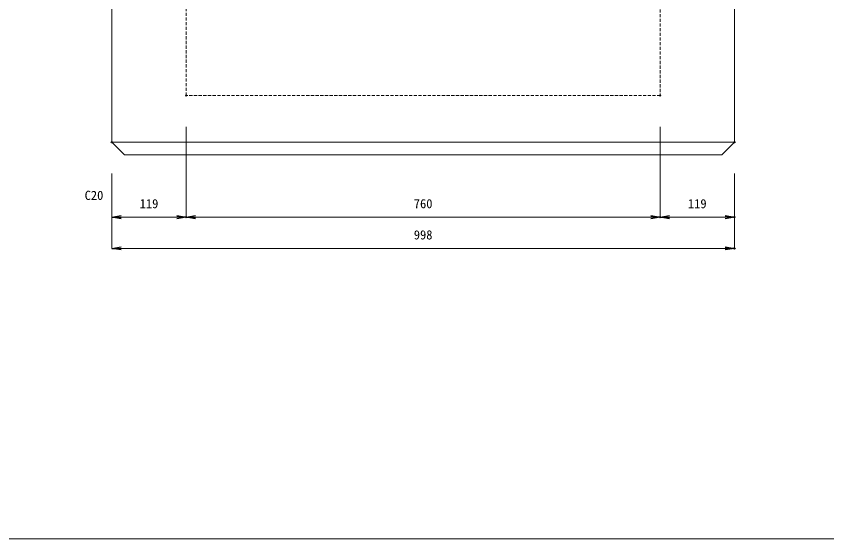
# Model space of a CAD drawing. Units: millimetres, scale not verified. Extents: x -1945 to 1945, y -1096 to 1744.
# Drawn here: x -790 to 509, y -1096 to -258 of the extents above; entities that cross this region are included whole.
import ezdxf
from ezdxf.enums import TextEntityAlignment as Align

# ---------------------------------------------------------------- set-up
doc = ezdxf.new("R2010")
doc.units = ezdxf.units.MM
doc.header["$LTSCALE"] = 10
doc.header["$PDMODE"] = 32
doc.header["$PDSIZE"] = 2
doc.linetypes.add('USER1', pattern=[0.75, 0.5, -0.25])
doc.layers.add('0-0_0', color=7, linetype='Continuous')
doc.layers.add('0-2_DEFPOINTS', color=7, linetype='Continuous')
for name, color, linetype, lineweight in [('0-1_TITLE', 7, 'Continuous', 18), ('0-3_KIJUN', 7, 'USER1', 18), ('0-5_SUNPO', 3, 'Continuous', 18)]:
    doc.layers.add(name, color=color, linetype=linetype, lineweight=lineweight)
doc.styles.add('ＭＳ ゴシック', font='')
doc.styles.get('ＭＳ ゴシック').set_extended_font_data('MS Gothic')

# ---------------------------------------------------------------- blocks, each defined once
blk = doc.blocks.new('_OPEN')
at = {"layer": '0-0_0'}
blk.add_line((0, 0), (-1, 0), dxfattribs=at)
blk.add_lwpolyline([(-1, 0.1667), (0, 0), (-1, -0.1667)], dxfattribs=at)
blk = doc.blocks.new('D13')
at = {"layer": '0-2_DEFPOINTS'}
for p in [(1427.34, 1034.64), (1308.34, 959.64), (1427.34, 839.64)]:
    blk.add_point(p, dxfattribs=at)
at = {"layer": '0-5_SUNPO'}
for p, q in [((1427.34, 984.64), (1427.34, 839.64)), ((1308.34, 909.64), (1308.34, 839.64)), ((1323.34, 839.64), (1412.34, 839.64))]:
    blk.add_line(p, q, dxfattribs=at)
at = {"layer": '0-5_SUNPO', "xscale": 15, "yscale": 15, "rotation": 180}
blk.add_blockref('_OPEN', (1308.34, 839.64), dxfattribs=at)
at = {"layer": '0-5_SUNPO', "xscale": 15, "yscale": 15}
blk.add_blockref('_OPEN', (1427.34, 839.64), dxfattribs=at)
at = {"layer": '0-5_SUNPO', "color": 7, "style": 'ＭＳ ゴシック'}
blk.add_text('119', height=14.66, dxfattribs=at).set_placement((1352.84, 849.64), align=Align.BOTTOM_LEFT)
blk = doc.blocks.new('D14')
at = {"layer": '0-2_DEFPOINTS'}
for p in [(1427.34, 1034.64), (2187.34, 1034.64), (2187.34, 839.64)]:
    blk.add_point(p, dxfattribs=at)
at = {"layer": '0-5_SUNPO'}
for p, q in [((1427.34, 984.64), (1427.34, 839.64)), ((2187.34, 984.64), (2187.34, 839.64)), ((1442.34, 839.64), (2172.34, 839.64))]:
    blk.add_line(p, q, dxfattribs=at)
at = {"layer": '0-5_SUNPO', "xscale": 15, "yscale": 15, "rotation": 180}
blk.add_blockref('_OPEN', (1427.34, 839.64), dxfattribs=at)
at = {"layer": '0-5_SUNPO', "xscale": 15, "yscale": 15}
blk.add_blockref('_OPEN', (2187.34, 839.64), dxfattribs=at)
at = {"layer": '0-5_SUNPO', "color": 7, "style": 'ＭＳ ゴシック'}
blk.add_text('760', height=14.66, dxfattribs=at).set_placement((1792.34, 849.64), align=Align.BOTTOM_LEFT)
blk = doc.blocks.new('D15')
at = {"layer": '0-2_DEFPOINTS'}
for p in [(2187.34, 1034.64), (2306.34, 959.64), (2306.34, 839.64)]:
    blk.add_point(p, dxfattribs=at)
at = {"layer": '0-5_SUNPO'}
for p, q in [((2187.34, 984.64), (2187.34, 839.64)), ((2306.34, 909.64), (2306.34, 839.64)), ((2202.34, 839.64), (2291.34, 839.64))]:
    blk.add_line(p, q, dxfattribs=at)
at = {"layer": '0-5_SUNPO', "xscale": 15, "yscale": 15, "rotation": 180}
blk.add_blockref('_OPEN', (2187.34, 839.64), dxfattribs=at)
at = {"layer": '0-5_SUNPO', "xscale": 15, "yscale": 15}
blk.add_blockref('_OPEN', (2306.34, 839.64), dxfattribs=at)
at = {"layer": '0-5_SUNPO', "color": 7, "style": 'ＭＳ ゴシック'}
blk.add_text('119', height=14.66, dxfattribs=at).set_placement((2231.84, 849.64), align=Align.BOTTOM_LEFT)
blk = doc.blocks.new('D16')
at = {"layer": '0-2_DEFPOINTS'}
for p in [(1308.34, 959.64), (2306.34, 959.64), (2306.34, 789.64)]:
    blk.add_point(p, dxfattribs=at)
at = {"layer": '0-5_SUNPO'}
for p, q in [((1308.34, 909.64), (1308.34, 789.64)), ((2306.34, 909.64), (2306.34, 789.64)), ((1323.34, 789.64), (2291.34, 789.64))]:
    blk.add_line(p, q, dxfattribs=at)
at = {"layer": '0-5_SUNPO', "xscale": 15, "yscale": 15, "rotation": 180}
blk.add_blockref('_OPEN', (1308.34, 789.64), dxfattribs=at)
at = {"layer": '0-5_SUNPO', "xscale": 15, "yscale": 15}
blk.add_blockref('_OPEN', (2306.34, 789.64), dxfattribs=at)
at = {"layer": '0-5_SUNPO', "color": 7, "style": 'ＭＳ ゴシック'}
blk.add_text('998', height=14.66, dxfattribs=at).set_placement((1792.34, 799.64), align=Align.BOTTOM_LEFT)

msp = doc.modelspace()

# ---------------------------------------------------------------- linework, layer by layer
at = {"layer": '0-1_TITLE', "color": 2}
msp.add_lwpolyline([(-1945, -1095.64), (1945, -1095.64), (1945, 1744.36), (-1945, 1744.36)], close=True, dxfattribs=at)
at = {"layer": '0-3_KIJUN', "linetype": 'Continuous'}
msp.add_line((-636.66, -460.36), (361.34, -460.36), dxfattribs=at)
msp.add_lwpolyline([(361.34, 212.64), (356.34, 217.64), (-631.66, 217.64), (-636.66, 212.64), (-636.66, -460.36), (-616.66, -480.36), (341.34, -480.36), (361.34, -460.36)], close=True, dxfattribs=at)
at = {"layer": '0-3_KIJUN'}
msp.add_lwpolyline([(242.34, 217.64), (242.34, -385.36), (-517.66, -385.36), (-517.66, 217.64)], dxfattribs=at)

# ---------------------------------------------------------------- block references
at = {"layer": '0-5_SUNPO'}
for name in ['D13', 'D14', 'D15', 'D16']:
    msp.add_blockref(name, (-1945, -1420), dxfattribs=at)

# ---------------------------------------------------------------- texts
at = {"layer": '0-5_SUNPO', "color": 7, "style": 'ＭＳ ゴシック'}
msp.add_text('C20', height=14.66, dxfattribs=at).set_placement((-680.36, -557.01), align=Align.BOTTOM_LEFT)

doc.saveas('drawing.dxf')
